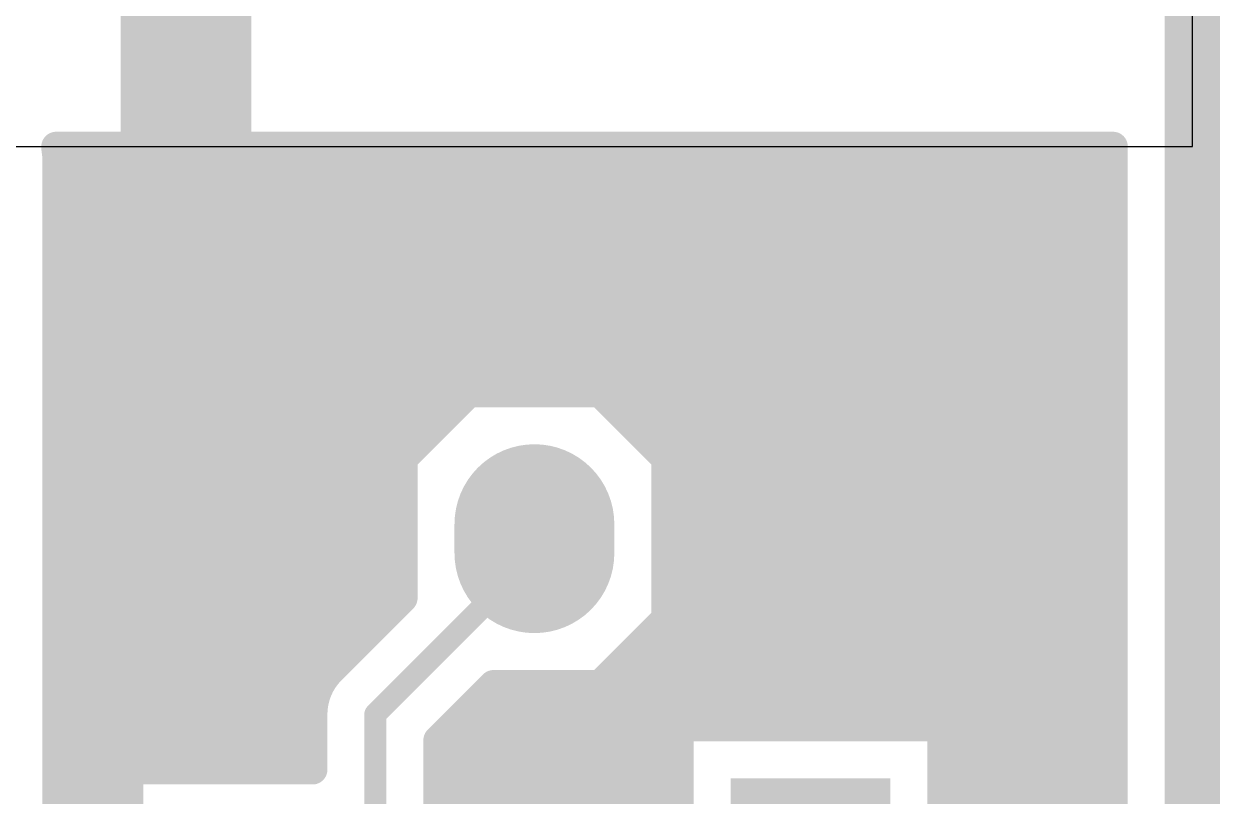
# Model space of a CAD drawing. Header units: inches. Extents: x 0 to 226, y 0 to 70.
# Drawn here: x 99.72 to 107.95, y 14.04 to 19.35 of the extents above; entities that cross this region are included whole.
import ezdxf

# ---------------------------------------------------------------- set-up
doc = ezdxf.new("R2010")
doc.units = ezdxf.units.IN
for name, color, linetype in [('Keep-Out Layer', 6, 'Continuous'), ('Multi-Layer', 9, 'Continuous'), ('Top Layer', 1, 'Continuous')]:
    doc.layers.add(name, color=color, linetype=linetype)

msp = doc.modelspace()

# ---------------------------------------------------------------- hatches: boundary and pattern name
at = {"layer": 'Top Layer'}
for points in [[(101.2863, 23.9135), (100.3863, 23.9135), (100.3863, 18.6081), (101.2863, 18.6081)], [(100.3863, 17.8406), (101.2863, 17.8406), (101.2863, 18.9081), (100.3863, 18.9081)], [(100.0307, 17.9272), (101.9436, 17.9272), (101.9436, 18.6081), (100.0307, 18.6081)]]:
    msp.add_hatch(color=1, dxfattribs=at).paths.add_polyline_path(points)

# ---------------------------------------------------------------- linework, layer by layer
at = {"layer": 'Keep-Out Layer'}
msp.add_lwpolyline([(107.762, 0, 0.381, 0.381, 0), (107.762, 24.8301, 0.381, 0.381, 0)], format="xyseb", dxfattribs=at)
at = {"layer": 'Multi-Layer'}
for p, q in [((107.762, 18.5065), (107.762, 24.8641)), ((88.3215, 18.5065), (107.762, 18.5065))]:
    msp.add_line(p, q, dxfattribs=at)
at = {"layer": 'Top Layer'}
for points in [[(99.9426, 18.5065, 0.2032, 0.2032, 0), (100.0307, 18.5065, 0.2032, 0.2032, 0)], [(100.0112, 13.1831, 0.2032, 0.2032, 0), (100.0112, 18.5065, 0.2032, 0.2032, 0)], [(100.0307, 18.2525, 0.2032, 0.2032, 0), (100.0307, 18.5065, 0.2032, 0.2032, 0)], [(101.6419, 18.5065, 0.2032, 0.2032, 0), (107.2159, 18.5065, 0.2032, 0.2032, 0)], [(101.6419, 18.2525, 0.2032, 0.2032, 0), (101.6419, 18.5065, 0.2032, 0.2032, 0)], [(101.84, 14.9098, 0.2032, 0.2032, 0), (101.84, 18.5065, 0.2032, 0.2032, 0)], [(102.0432, 15.113, 0.2032, 0.2032, 0), (102.0432, 18.5065, 0.2032, 0.2032, 0)], [(102.2464, 15.3162, 0.2032, 0.2032, 0), (102.2464, 18.5065, 0.2032, 0.2032, 0)], [(102.4496, 16.481, 0.2032, 0.2032, 0), (102.4496, 18.5065, 0.2032, 0.2032, 0)], [(102.6528, 16.6842, 0.2032, 0.2032, 0), (102.6528, 18.5065, 0.2032, 0.2032, 0)], [(102.856, 16.8127, 0.2032, 0.2032, 0), (102.856, 18.5065, 0.2032, 0.2032, 0)], [(103.0592, 16.8127, 0.2032, 0.2032, 0), (103.0592, 18.5065, 0.2032, 0.2032, 0)], [(103.2624, 16.8127, 0.2032, 0.2032, 0), (103.2624, 18.5065, 0.2032, 0.2032, 0)], [(103.4656, 16.8127, 0.2032, 0.2032, 0), (103.4656, 18.5065, 0.2032, 0.2032, 0)], [(103.6688, 16.8127, 0.2032, 0.2032, 0), (103.6688, 18.5065, 0.2032, 0.2032, 0)], [(103.872, 16.6275, 0.2032, 0.2032, 0), (103.872, 18.5065, 0.2032, 0.2032, 0)], [(104.0752, 16.4243, 0.2032, 0.2032, 0), (104.0752, 18.5065, 0.2032, 0.2032, 0)], [(104.2784, 14.5127, 0.2032, 0.2032, 0), (104.2784, 18.5065, 0.2032, 0.2032, 0)], [(104.4816, 14.5127, 0.2032, 0.2032, 0), (104.4816, 18.5065, 0.2032, 0.2032, 0)], [(104.6848, 14.5127, 0.2032, 0.2032, 0), (104.6848, 18.5065, 0.2032, 0.2032, 0)], [(104.888, 14.5127, 0.2032, 0.2032, 0), (104.888, 18.5065, 0.2032, 0.2032, 0)], [(105.0912, 14.5127, 0.2032, 0.2032, 0), (105.0912, 18.5065, 0.2032, 0.2032, 0)], [(105.2944, 14.5127, 0.2032, 0.2032, 0), (105.2944, 18.5065, 0.2032, 0.2032, 0)], [(105.4976, 14.5127, 0.2032, 0.2032, 0), (105.4976, 18.5065, 0.2032, 0.2032, 0)], [(105.7008, 14.5127, 0.2032, 0.2032, 0), (105.7008, 18.5065, 0.2032, 0.2032, 0)], [(105.904, 14.5127, 0.2032, 0.2032, 0), (105.904, 18.5065, 0.2032, 0.2032, 0)], [(106.1072, 0.5461, 0.2032, 0.2032, 0), (106.1072, 18.5065, 0.2032, 0.2032, 0)], [(106.3104, 0.5461, 0.2032, 0.2032, 0), (106.3104, 18.5065, 0.2032, 0.2032, 0)], [(106.5136, 0.5461, 0.2032, 0.2032, 0), (106.5136, 18.5065, 0.2032, 0.2032, 0)], [(106.7168, 0.5461, 0.2032, 0.2032, 0), (106.7168, 18.5065, 0.2032, 0.2032, 0)], [(106.92, 0.5461, 0.2032, 0.2032, 0), (106.92, 18.5065, 0.2032, 0.2032, 0)], [(107.1232, 0.5461, 0.2032, 0.2032, 0), (107.1232, 18.5065, 0.2032, 0.2032, 0)], [(107.2159, 0.5461, 0.2032, 0.2032, 0), (107.2159, 18.5065, 0.2032, 0.2032, 0)], [(99.9426, 18.4917, 0.2032, 0.2032, -0.040986), (99.9505, 18.3954, 0.2032, 0.2032, 0)], [(99.9505, 18.4041, 0.2032, 0.2032, 0), (100.0307, 18.4041, 0.2032, 0.2032, 0)], [(99.9505, 13.5995, 0.2032, 0.2032, 0), (99.9505, 18.3954, 0.2032, 0.2032, 0)], [(101.6419, 18.4041, 0.2032, 0.2032, 0), (107.2159, 18.4041, 0.2032, 0.2032, 0)], [(99.9505, 18.2009, 0.2032, 0.2032, 0), (107.2159, 18.2009, 0.2032, 0.2032, 0)], [(100.0307, 18.2525, 0.2032, 0.2032, 0), (101.6419, 18.2525, 0.2032, 0.2032, 0)], [(100.2144, 12.7628, 0.2032, 0.2032, 0), (100.2144, 18.2525, 0.2032, 0.2032, 0)], [(100.4176, 12.524, 0.2032, 0.2032, 0), (100.4176, 18.2525, 0.2032, 0.2032, 0)], [(100.6208, 14.2169, 0.2032, 0.2032, 0), (100.6208, 18.2525, 0.2032, 0.2032, 0)], [(100.824, 14.2169, 0.2032, 0.2032, 0), (100.824, 18.2525, 0.2032, 0.2032, 0)], [(101.0272, 14.2169, 0.2032, 0.2032, 0), (101.0272, 18.2525, 0.2032, 0.2032, 0)], [(101.2304, 14.2169, 0.2032, 0.2032, 0), (101.2304, 18.2525, 0.2032, 0.2032, 0)], [(101.4336, 14.2169, 0.2032, 0.2032, 0), (101.4336, 18.2525, 0.2032, 0.2032, 0)], [(101.6368, 14.2169, 0.2032, 0.2032, 0), (101.6368, 18.2525, 0.2032, 0.2032, 0)], [(99.9507, 17.9977, 0.2032, 0.2032, 0), (99.9507, 18.1478, 0.2032, 0.2032, 0)], [(99.9505, 17.9977, 0.2032, 0.2032, 0), (107.2159, 17.9977, 0.2032, 0.2032, 0)], [(99.9505, 17.7945, 0.2032, 0.2032, 0), (107.2159, 17.7945, 0.2032, 0.2032, 0)], [(99.9505, 17.5913, 0.2032, 0.2032, 0), (107.2159, 17.5913, 0.2032, 0.2032, 0)], [(99.9505, 17.3881, 0.2032, 0.2032, 0), (107.2159, 17.3881, 0.2032, 0.2032, 0)], [(99.9505, 17.1849, 0.2032, 0.2032, 0), (107.2159, 17.1849, 0.2032, 0.2032, 0)], [(99.9505, 16.9817, 0.2032, 0.2032, 0), (107.2159, 16.9817, 0.2032, 0.2032, 0)], [(99.9505, 16.7785, 0.2032, 0.2032, 0), (102.7471, 16.7785, 0.2032, 0.2032, 0)], [(102.3285, 16.3599, 0.2032, 0.2032, 0), (102.7813, 16.8127, 0.2032, 0.2032, 0)], [(102.7813, 16.8127, 0.2032, 0.2032, 0), (103.6869, 16.8127, 0.2032, 0.2032, 0)], [(103.6869, 16.8127, 0.2032, 0.2032, 0), (104.1397, 16.3599, 0.2032, 0.2032, 0)], [(103.7211, 16.7785, 0.2032, 0.2032, 0), (107.2159, 16.7785, 0.2032, 0.2032, 0)], [(99.9505, 16.5753, 0.2032, 0.2032, 0), (102.5439, 16.5753, 0.2032, 0.2032, 0)], [(103.9243, 16.5753, 0.2032, 0.2032, 0), (107.2159, 16.5753, 0.2032, 0.2032, 0)], [(99.9505, 16.3721, 0.2032, 0.2032, 0), (102.3407, 16.3721, 0.2032, 0.2032, 0)], [(104.1275, 16.3721, 0.2032, 0.2032, 0), (107.2159, 16.3721, 0.2032, 0.2032, 0)], [(102.3285, 15.3982, 0.2032, 0.2032, 0), (102.3285, 16.3599, 0.2032, 0.2032, 0)], [(103.2341, 15.7071, 1.1, 1.1, 0), (103.2341, 15.9071, 1.1, 1.1, 0)], [(104.1397, 15.2543, 0.2032, 0.2032, 0), (104.1397, 16.3599, 0.2032, 0.2032, 0)], [(99.9505, 16.1689, 0.2032, 0.2032, 0), (102.3285, 16.1689, 0.2032, 0.2032, 0)], [(104.1397, 16.1689, 0.2032, 0.2032, 0), (107.2159, 16.1689, 0.2032, 0.2032, 0)], [(99.9505, 15.9657, 0.2032, 0.2032, 0), (102.3285, 15.9657, 0.2032, 0.2032, 0)], [(104.1397, 15.9657, 0.2032, 0.2032, 0), (107.2159, 15.9657, 0.2032, 0.2032, 0)], [(102.1398, 14.5989, 0.1524, 0.1524, 0), (103.3682, 15.8273, 0.1524, 0.1524, 0)], [(99.9505, 15.7625, 0.2032, 0.2032, 0), (102.3285, 15.7625, 0.2032, 0.2032, 0)], [(104.1397, 15.7625, 0.2032, 0.2032, 0), (107.2159, 15.7625, 0.2032, 0.2032, 0)], [(99.9505, 15.5593, 0.2032, 0.2032, 0), (102.3285, 15.5593, 0.2032, 0.2032, 0)], [(104.1397, 15.5593, 0.2032, 0.2032, 0), (107.2159, 15.5593, 0.2032, 0.2032, 0)], [(101.8349, 14.9047, 0.2032, 0.2032, 0), (102.3285, 15.3982, 0.2032, 0.2032, 0)], [(99.9505, 15.3561, 0.2032, 0.2032, 0), (102.2863, 15.3561, 0.2032, 0.2032, 0)], [(104.1397, 15.3561, 0.2032, 0.2032, 0), (107.2159, 15.3561, 0.2032, 0.2032, 0)], [(103.6869, 14.8015, 0.2032, 0.2032, 0), (104.1397, 15.2543, 0.2032, 0.2032, 0)], [(99.9505, 15.1529, 0.2032, 0.2032, 0), (102.0831, 15.1529, 0.2032, 0.2032, 0)], [(104.0383, 15.1529, 0.2032, 0.2032, 0), (107.2159, 15.1529, 0.2032, 0.2032, 0)], [(104.0752, 12.9805, 0.2032, 0.2032, 0), (104.0752, 15.1898, 0.2032, 0.2032, 0)], [(103.872, 12.9805, 0.2032, 0.2032, 0), (103.872, 14.9866, 0.2032, 0.2032, 0)], [(99.9505, 14.9497, 0.2032, 0.2032, 0), (101.8799, 14.9497, 0.2032, 0.2032, 0)], [(101.708, 14.5989, 0.2032, 0.2032, -0.199327), (101.8349, 14.9047, 0.2032, 0.2032, 0)], [(101.708, 14.5989, 0.2032, 0.2032, -0.198912), (101.8345, 14.9042, 0.2032, 0.2032, 0)], [(103.8351, 14.9497, 0.2032, 0.2032, 0), (107.2159, 14.9497, 0.2032, 0.2032, 0)], [(102.5716, 14.42, 0.2032, 0.2032, 0), (102.953, 14.8015, 0.2032, 0.2032, 0)], [(102.953, 14.8015, 0.2032, 0.2032, 0), (103.6869, 14.8015, 0.2032, 0.2032, 0)], [(103.0592, 12.9805, 0.2032, 0.2032, 0), (103.0592, 14.8015, 0.2032, 0.2032, 0)], [(103.2624, 12.9805, 0.2032, 0.2032, 0), (103.2624, 14.8015, 0.2032, 0.2032, 0)], [(103.4656, 12.9805, 0.2032, 0.2032, 0), (103.4656, 14.8015, 0.2032, 0.2032, 0)], [(103.6688, 12.9805, 0.2032, 0.2032, 0), (103.6688, 14.8015, 0.2032, 0.2032, 0)], [(99.9505, 14.7465, 0.2032, 0.2032, 0), (101.734, 14.7465, 0.2032, 0.2032, 0)], [(102.898, 14.7465, 0.2032, 0.2032, 0), (107.2159, 14.7465, 0.2032, 0.2032, 0)], [(102.856, 12.9805, 0.2032, 0.2032, 0), (102.856, 14.7045, 0.2032, 0.2032, 0)], [(101.708, 14.2169, 0.2032, 0.2032, 0), (101.708, 14.5989, 0.2032, 0.2032, 0)], [(102.1398, 12.9394, 0.1524, 0.1524, 0), (102.1398, 14.5989, 0.1524, 0.1524, 0)], [(99.9505, 14.5433, 0.2032, 0.2032, 0), (101.708, 14.5433, 0.2032, 0.2032, 0)], [(102.6528, 12.9805, 0.2032, 0.2032, 0), (102.6528, 14.5013, 0.2032, 0.2032, 0)], [(102.6948, 14.5433, 0.2032, 0.2032, 0), (107.2159, 14.5433, 0.2032, 0.2032, 0)], [(104.2285, 14.5127, 0.2032, 0.2032, 0), (106.0397, 14.5127, 0.2032, 0.2032, 0)], [(104.2285, 13.0597, 0.2032, 0.2032, 0), (104.2285, 14.5127, 0.2032, 0.2032, 0)], [(106.0397, 12.5015, 0.2032, 0.2032, 0), (106.0397, 14.5127, 0.2032, 0.2032, 0)], [(102.5716, 12.9805, 0.2032, 0.2032, 0), (102.5716, 14.42, 0.2032, 0.2032, 0)], [(99.9505, 14.3401, 0.2032, 0.2032, 0), (101.708, 14.3401, 0.2032, 0.2032, 0)], [(102.5716, 14.3401, 0.2032, 0.2032, 0), (104.2285, 14.3401, 0.2032, 0.2032, 0)], [(106.0397, 14.3401, 0.2032, 0.2032, 0), (107.2159, 14.3401, 0.2032, 0.2032, 0)], [(100.4405, 14.2169, 0.2032, 0.2032, 0), (101.708, 14.2169, 0.2032, 0.2032, 0)], [(100.4405, 12.5757, 0.2032, 0.2032, 0), (100.4405, 14.2169, 0.2032, 0.2032, 0)], [(99.9505, 14.1369, 0.2032, 0.2032, 0), (100.4405, 14.1369, 0.2032, 0.2032, 0)], [(102.5716, 14.1369, 0.2032, 0.2032, 0), (104.2285, 14.1369, 0.2032, 0.2032, 0)], [(106.0397, 14.1369, 0.2032, 0.2032, 0), (107.2159, 14.1369, 0.2032, 0.2032, 0)]]:
    msp.add_lwpolyline(points, format="xyseb", dxfattribs=at)
for points in [[(99.8918, 18.5065, 0.1016, 0.1016, 1), (99.9934, 18.5065, 0.1016, 0.1016, 1)], [(99.9604, 18.5065, 0.1016, 0.1016, 1), (100.062, 18.5065, 0.1016, 0.1016, 1)], [(99.9799, 18.5065, 0.1016, 0.1016, 1), (100.0815, 18.5065, 0.1016, 0.1016, 1)], [(99.9799, 18.5065, 0.1016, 0.1016, 1), (100.0815, 18.5065, 0.1016, 0.1016, 1)], [(101.5911, 18.5065, 0.1016, 0.1016, 1), (101.6927, 18.5065, 0.1016, 0.1016, 1)], [(101.5911, 18.5065, 0.1016, 0.1016, 1), (101.6927, 18.5065, 0.1016, 0.1016, 1)], [(101.7892, 18.5065, 0.1016, 0.1016, 1), (101.8908, 18.5065, 0.1016, 0.1016, 1)], [(101.9924, 18.5065, 0.1016, 0.1016, 1), (102.094, 18.5065, 0.1016, 0.1016, 1)], [(102.1956, 18.5065, 0.1016, 0.1016, 1), (102.2972, 18.5065, 0.1016, 0.1016, 1)], [(102.3988, 18.5065, 0.1016, 0.1016, 1), (102.5004, 18.5065, 0.1016, 0.1016, 1)], [(102.602, 18.5065, 0.1016, 0.1016, 1), (102.7036, 18.5065, 0.1016, 0.1016, 1)], [(102.8052, 18.5065, 0.1016, 0.1016, 1), (102.9068, 18.5065, 0.1016, 0.1016, 1)], [(103.0084, 18.5065, 0.1016, 0.1016, 1), (103.11, 18.5065, 0.1016, 0.1016, 1)], [(103.2116, 18.5065, 0.1016, 0.1016, 1), (103.3132, 18.5065, 0.1016, 0.1016, 1)], [(103.4148, 18.5065, 0.1016, 0.1016, 1), (103.5164, 18.5065, 0.1016, 0.1016, 1)], [(103.618, 18.5065, 0.1016, 0.1016, 1), (103.7196, 18.5065, 0.1016, 0.1016, 1)], [(103.8212, 18.5065, 0.1016, 0.1016, 1), (103.9228, 18.5065, 0.1016, 0.1016, 1)], [(104.0244, 18.5065, 0.1016, 0.1016, 1), (104.126, 18.5065, 0.1016, 0.1016, 1)], [(104.2276, 18.5065, 0.1016, 0.1016, 1), (104.3292, 18.5065, 0.1016, 0.1016, 1)], [(104.4308, 18.5065, 0.1016, 0.1016, 1), (104.5324, 18.5065, 0.1016, 0.1016, 1)], [(104.634, 18.5065, 0.1016, 0.1016, 1), (104.7356, 18.5065, 0.1016, 0.1016, 1)], [(104.8372, 18.5065, 0.1016, 0.1016, 1), (104.9388, 18.5065, 0.1016, 0.1016, 1)], [(105.0404, 18.5065, 0.1016, 0.1016, 1), (105.142, 18.5065, 0.1016, 0.1016, 1)], [(105.2436, 18.5065, 0.1016, 0.1016, 1), (105.3452, 18.5065, 0.1016, 0.1016, 1)], [(105.4468, 18.5065, 0.1016, 0.1016, 1), (105.5484, 18.5065, 0.1016, 0.1016, 1)], [(105.65, 18.5065, 0.1016, 0.1016, 1), (105.7516, 18.5065, 0.1016, 0.1016, 1)], [(105.8532, 18.5065, 0.1016, 0.1016, 1), (105.9548, 18.5065, 0.1016, 0.1016, 1)], [(106.0564, 18.5065, 0.1016, 0.1016, 1), (106.158, 18.5065, 0.1016, 0.1016, 1)], [(106.2596, 18.5065, 0.1016, 0.1016, 1), (106.3612, 18.5065, 0.1016, 0.1016, 1)], [(106.4628, 18.5065, 0.1016, 0.1016, 1), (106.5644, 18.5065, 0.1016, 0.1016, 1)], [(106.666, 18.5065, 0.1016, 0.1016, 1), (106.7676, 18.5065, 0.1016, 0.1016, 1)], [(106.8692, 18.5065, 0.1016, 0.1016, 1), (106.9708, 18.5065, 0.1016, 0.1016, 1)], [(107.0724, 18.5065, 0.1016, 0.1016, 1), (107.174, 18.5065, 0.1016, 0.1016, 1)], [(107.1651, 18.5065, 0.1016, 0.1016, 1), (107.2667, 18.5065, 0.1016, 0.1016, 1)], [(107.1651, 18.5065, 0.1016, 0.1016, 1), (107.2667, 18.5065, 0.1016, 0.1016, 1)], [(99.8918, 18.4917, 0.1016, 0.1016, 1), (99.9934, 18.4917, 0.1016, 0.1016, 1)], [(100.0514, 18.2596, 0.3048, 0.3048, 1), (100.3562, 18.2596, 0.3048, 0.3048, 1)], [(100.8879, 18.2713, 0.3048, 0.3048, 1), (101.1927, 18.2713, 0.3048, 0.3048, 1)], [(101.7389, 18.2713, 0.3048, 0.3048, 1), (102.0437, 18.2713, 0.3048, 0.3048, 1)], [(102.5898, 18.2713, 0.3048, 0.3048, 1), (102.8946, 18.2713, 0.3048, 0.3048, 1)], [(103.4408, 18.2713, 0.3048, 0.3048, 1), (103.7456, 18.2713, 0.3048, 0.3048, 1)], [(104.2917, 18.2713, 0.3048, 0.3048, 1), (104.5965, 18.2713, 0.3048, 0.3048, 1)], [(105.1427, 18.2713, 0.3048, 0.3048, 1), (105.4475, 18.2713, 0.3048, 0.3048, 1)], [(105.9936, 18.2713, 0.3048, 0.3048, 1), (106.2984, 18.2713, 0.3048, 0.3048, 1)], [(99.8997, 18.4041, 0.1016, 0.1016, 1), (100.0013, 18.4041, 0.1016, 0.1016, 1)], [(99.8997, 18.3954, 0.1016, 0.1016, 1), (100.0013, 18.3954, 0.1016, 0.1016, 1)], [(99.8997, 18.3954, 0.1016, 0.1016, 1), (100.0013, 18.3954, 0.1016, 0.1016, 1)], [(99.9799, 18.4041, 0.1016, 0.1016, 1), (100.0815, 18.4041, 0.1016, 0.1016, 1)], [(101.5911, 18.4041, 0.1016, 0.1016, 1), (101.6927, 18.4041, 0.1016, 0.1016, 1)], [(107.1651, 18.4041, 0.1016, 0.1016, 1), (107.2667, 18.4041, 0.1016, 0.1016, 1)], [(99.8997, 18.2009, 0.1016, 0.1016, 1), (100.0013, 18.2009, 0.1016, 0.1016, 1)], [(99.9799, 18.2525, 0.1016, 0.1016, 1), (100.0815, 18.2525, 0.1016, 0.1016, 1)], [(99.9799, 18.2525, 0.1016, 0.1016, 1), (100.0815, 18.2525, 0.1016, 0.1016, 1)], [(100.1636, 18.2525, 0.1016, 0.1016, 1), (100.2652, 18.2525, 0.1016, 0.1016, 1)], [(100.3668, 18.2525, 0.1016, 0.1016, 1), (100.4684, 18.2525, 0.1016, 0.1016, 1)], [(100.57, 18.2525, 0.1016, 0.1016, 1), (100.6716, 18.2525, 0.1016, 0.1016, 1)], [(100.7732, 18.2525, 0.1016, 0.1016, 1), (100.8748, 18.2525, 0.1016, 0.1016, 1)], [(100.9764, 18.2525, 0.1016, 0.1016, 1), (101.078, 18.2525, 0.1016, 0.1016, 1)], [(101.1796, 18.2525, 0.1016, 0.1016, 1), (101.2812, 18.2525, 0.1016, 0.1016, 1)], [(101.3828, 18.2525, 0.1016, 0.1016, 1), (101.4844, 18.2525, 0.1016, 0.1016, 1)], [(101.586, 18.2525, 0.1016, 0.1016, 1), (101.6876, 18.2525, 0.1016, 0.1016, 1)], [(101.5911, 18.2525, 0.1016, 0.1016, 1), (101.6927, 18.2525, 0.1016, 0.1016, 1)], [(101.5911, 18.2525, 0.1016, 0.1016, 1), (101.6927, 18.2525, 0.1016, 0.1016, 1)], [(107.1651, 18.2009, 0.1016, 0.1016, 1), (107.2667, 18.2009, 0.1016, 0.1016, 1)], [(99.8999, 18.1478, 0.1016, 0.1016, 1), (100.0015, 18.1478, 0.1016, 0.1016, 1)], [(99.8997, 17.9977, 0.1016, 0.1016, 1), (100.0013, 17.9977, 0.1016, 0.1016, 1)], [(99.8999, 17.9977, 0.1016, 0.1016, 1), (100.0015, 17.9977, 0.1016, 0.1016, 1)], [(107.1651, 17.9977, 0.1016, 0.1016, 1), (107.2667, 17.9977, 0.1016, 0.1016, 1)], [(99.8997, 17.7945, 0.1016, 0.1016, 1), (100.0013, 17.7945, 0.1016, 0.1016, 1)], [(107.1651, 17.7945, 0.1016, 0.1016, 1), (107.2667, 17.7945, 0.1016, 0.1016, 1)], [(100.0742, 17.4073, 0.3048, 0.3048, 1), (100.379, 17.4073, 0.3048, 0.3048, 1)], [(101.2088, 17.4414, 0.3048, 0.3048, 1), (101.5136, 17.4414, 0.3048, 0.3048, 1)], [(99.8997, 17.5913, 0.1016, 0.1016, 1), (100.0013, 17.5913, 0.1016, 0.1016, 1)], [(103.1391, 17.3396, 0.3556, 0.3556, 1), (103.4947, 17.3396, 0.3556, 0.3556, 1)], [(105.8384, 17.3294, 0.3556, 0.3556, 1), (106.194, 17.3294, 0.3556, 0.3556, 1)], [(107.1651, 17.5913, 0.1016, 0.1016, 1), (107.2667, 17.5913, 0.1016, 0.1016, 1)], [(104.2137, 17.2784, 0.3048, 0.3048, 1), (104.5185, 17.2784, 0.3048, 0.3048, 1)], [(99.8997, 17.3881, 0.1016, 0.1016, 1), (100.0013, 17.3881, 0.1016, 0.1016, 1)], [(107.1651, 17.3881, 0.1016, 0.1016, 1), (107.2667, 17.3881, 0.1016, 0.1016, 1)], [(99.8997, 17.1849, 0.1016, 0.1016, 1), (100.0013, 17.1849, 0.1016, 0.1016, 1)], [(102.0237, 17.034, 0.3048, 0.3048, 1), (102.3285, 17.034, 0.3048, 0.3048, 1)], [(107.1651, 17.1849, 0.1016, 0.1016, 1), (107.2667, 17.1849, 0.1016, 0.1016, 1)], [(99.8997, 16.9817, 0.1016, 0.1016, 1), (100.0013, 16.9817, 0.1016, 0.1016, 1)], [(107.1651, 16.9817, 0.1016, 0.1016, 1), (107.2667, 16.9817, 0.1016, 0.1016, 1)], [(99.8997, 16.7785, 0.1016, 0.1016, 1), (100.0013, 16.7785, 0.1016, 0.1016, 1)], [(101.3739, 16.6311, 0.3048, 0.3048, 1), (101.6787, 16.6311, 0.3048, 0.3048, 1)], [(102.6963, 16.7785, 0.1016, 0.1016, 1), (102.7979, 16.7785, 0.1016, 0.1016, 1)], [(102.7305, 16.8127, 0.1016, 0.1016, 1), (102.8321, 16.8127, 0.1016, 0.1016, 1)], [(102.7305, 16.8127, 0.1016, 0.1016, 1), (102.8321, 16.8127, 0.1016, 0.1016, 1)], [(102.8052, 16.8127, 0.1016, 0.1016, 1), (102.9068, 16.8127, 0.1016, 0.1016, 1)], [(103.0084, 16.8127, 0.1016, 0.1016, 1), (103.11, 16.8127, 0.1016, 0.1016, 1)], [(103.2116, 16.8127, 0.1016, 0.1016, 1), (103.3132, 16.8127, 0.1016, 0.1016, 1)], [(103.4148, 16.8127, 0.1016, 0.1016, 1), (103.5164, 16.8127, 0.1016, 0.1016, 1)], [(103.618, 16.8127, 0.1016, 0.1016, 1), (103.7196, 16.8127, 0.1016, 0.1016, 1)], [(103.6361, 16.8127, 0.1016, 0.1016, 1), (103.7377, 16.8127, 0.1016, 0.1016, 1)], [(103.6361, 16.8127, 0.1016, 0.1016, 1), (103.7377, 16.8127, 0.1016, 0.1016, 1)], [(103.6703, 16.7785, 0.1016, 0.1016, 1), (103.7719, 16.7785, 0.1016, 0.1016, 1)], [(105.3986, 16.5973, 0.3048, 0.3048, 1), (105.7034, 16.5973, 0.3048, 0.3048, 1)], [(107.1651, 16.7785, 0.1016, 0.1016, 1), (107.2667, 16.7785, 0.1016, 0.1016, 1)], [(100.0514, 16.4989, 0.3048, 0.3048, 1), (100.3562, 16.4989, 0.3048, 0.3048, 1)], [(102.602, 16.6842, 0.1016, 0.1016, 1), (102.7036, 16.6842, 0.1016, 0.1016, 1)], [(103.8212, 16.6275, 0.1016, 0.1016, 1), (103.9228, 16.6275, 0.1016, 0.1016, 1)], [(99.8997, 16.5753, 0.1016, 0.1016, 1), (100.0013, 16.5753, 0.1016, 0.1016, 1)], [(102.4931, 16.5753, 0.1016, 0.1016, 1), (102.5947, 16.5753, 0.1016, 0.1016, 1)], [(103.8735, 16.5753, 0.1016, 0.1016, 1), (103.9751, 16.5753, 0.1016, 0.1016, 1)], [(107.1651, 16.5753, 0.1016, 0.1016, 1), (107.2667, 16.5753, 0.1016, 0.1016, 1)], [(102.3988, 16.481, 0.1016, 0.1016, 1), (102.5004, 16.481, 0.1016, 0.1016, 1)], [(99.8997, 16.3721, 0.1016, 0.1016, 1), (100.0013, 16.3721, 0.1016, 0.1016, 1)], [(102.2899, 16.3721, 0.1016, 0.1016, 1), (102.3915, 16.3721, 0.1016, 0.1016, 1)], [(104.0244, 16.4243, 0.1016, 0.1016, 1), (104.126, 16.4243, 0.1016, 0.1016, 1)], [(104.0767, 16.3721, 0.1016, 0.1016, 1), (104.1783, 16.3721, 0.1016, 0.1016, 1)], [(107.1651, 16.3721, 0.1016, 0.1016, 1), (107.2667, 16.3721, 0.1016, 0.1016, 1)], [(102.2777, 16.3599, 0.1016, 0.1016, 1), (102.3793, 16.3599, 0.1016, 0.1016, 1)], [(102.2777, 16.3599, 0.1016, 0.1016, 1), (102.3793, 16.3599, 0.1016, 0.1016, 1)], [(102.9591, 15.9071, 0.55, 0.55, 1), (103.5091, 15.9071, 0.55, 0.55, 1)], [(104.0889, 16.3599, 0.1016, 0.1016, 1), (104.1905, 16.3599, 0.1016, 0.1016, 1)], [(104.0889, 16.3599, 0.1016, 0.1016, 1), (104.1905, 16.3599, 0.1016, 0.1016, 1)], [(106.1927, 16.1453, 0.3048, 0.3048, 1), (106.4975, 16.1453, 0.3048, 0.3048, 1)], [(99.8997, 16.1689, 0.1016, 0.1016, 1), (100.0013, 16.1689, 0.1016, 0.1016, 1)], [(102.2777, 16.1689, 0.1016, 0.1016, 1), (102.3793, 16.1689, 0.1016, 0.1016, 1)], [(102.9591, 15.7071, 0.55, 0.55, 1), (103.5091, 15.7071, 0.55, 0.55, 1)], [(104.0889, 16.1689, 0.1016, 0.1016, 1), (104.1905, 16.1689, 0.1016, 0.1016, 1)], [(107.1651, 16.1689, 0.1016, 0.1016, 1), (107.2667, 16.1689, 0.1016, 0.1016, 1)], [(99.8997, 15.9657, 0.1016, 0.1016, 1), (100.0013, 15.9657, 0.1016, 0.1016, 1)], [(100.9595, 15.7097, 0.3556, 0.3556, 1), (101.3151, 15.7097, 0.3556, 0.3556, 1)], [(102.2777, 15.9657, 0.1016, 0.1016, 1), (102.3793, 15.9657, 0.1016, 0.1016, 1)], [(104.0889, 15.9657, 0.1016, 0.1016, 1), (104.1905, 15.9657, 0.1016, 0.1016, 1)], [(107.1651, 15.9657, 0.1016, 0.1016, 1), (107.2667, 15.9657, 0.1016, 0.1016, 1)], [(100.0514, 15.678, 0.3048, 0.3048, 1), (100.3562, 15.678, 0.3048, 0.3048, 1)], [(103.3301, 15.8273, 0.0762, 0.0762, 1), (103.4063, 15.8273, 0.0762, 0.0762, 1)], [(99.8997, 15.7625, 0.1016, 0.1016, 1), (100.0013, 15.7625, 0.1016, 0.1016, 1)], [(102.2777, 15.7625, 0.1016, 0.1016, 1), (102.3793, 15.7625, 0.1016, 0.1016, 1)], [(104.0889, 15.7625, 0.1016, 0.1016, 1), (104.1905, 15.7625, 0.1016, 0.1016, 1)], [(107.1651, 15.7625, 0.1016, 0.1016, 1), (107.2667, 15.7625, 0.1016, 0.1016, 1)], [(99.8997, 15.5593, 0.1016, 0.1016, 1), (100.0013, 15.5593, 0.1016, 0.1016, 1)], [(102.2777, 15.5593, 0.1016, 0.1016, 1), (102.3793, 15.5593, 0.1016, 0.1016, 1)], [(104.0889, 15.5593, 0.1016, 0.1016, 1), (104.1905, 15.5593, 0.1016, 0.1016, 1)], [(107.1651, 15.5593, 0.1016, 0.1016, 1), (107.2667, 15.5593, 0.1016, 0.1016, 1)], [(102.2777, 15.3982, 0.1016, 0.1016, 1), (102.3793, 15.3982, 0.1016, 0.1016, 1)], [(102.2777, 15.3982, 0.1016, 0.1016, 1), (102.3793, 15.3982, 0.1016, 0.1016, 1)], [(99.8997, 15.3561, 0.1016, 0.1016, 1), (100.0013, 15.3561, 0.1016, 0.1016, 1)], [(102.1956, 15.3162, 0.1016, 0.1016, 1), (102.2972, 15.3162, 0.1016, 0.1016, 1)], [(102.2355, 15.3561, 0.1016, 0.1016, 1), (102.3371, 15.3561, 0.1016, 0.1016, 1)], [(104.0889, 15.3561, 0.1016, 0.1016, 1), (104.1905, 15.3561, 0.1016, 0.1016, 1)], [(107.1651, 15.3561, 0.1016, 0.1016, 1), (107.2667, 15.3561, 0.1016, 0.1016, 1)], [(104.0889, 15.2543, 0.1016, 0.1016, 1), (104.1905, 15.2543, 0.1016, 0.1016, 1)], [(104.0889, 15.2543, 0.1016, 0.1016, 1), (104.1905, 15.2543, 0.1016, 0.1016, 1)], [(99.8997, 15.1529, 0.1016, 0.1016, 1), (100.0013, 15.1529, 0.1016, 0.1016, 1)], [(102.0323, 15.1529, 0.1016, 0.1016, 1), (102.1339, 15.1529, 0.1016, 0.1016, 1)], [(103.9875, 15.1529, 0.1016, 0.1016, 1), (104.0891, 15.1529, 0.1016, 0.1016, 1)], [(104.0244, 15.1898, 0.1016, 0.1016, 1), (104.126, 15.1898, 0.1016, 0.1016, 1)], [(107.1651, 15.1529, 0.1016, 0.1016, 1), (107.2667, 15.1529, 0.1016, 0.1016, 1)], [(100.0514, 14.8571, 0.3048, 0.3048, 1), (100.3562, 14.8571, 0.3048, 0.3048, 1)], [(101.9924, 15.113, 0.1016, 0.1016, 1), (102.094, 15.113, 0.1016, 0.1016, 1)], [(105.7239, 14.8831, 0.3048, 0.3048, 1), (106.0287, 14.8831, 0.3048, 0.3048, 1)], [(103.8212, 14.9866, 0.1016, 0.1016, 1), (103.9228, 14.9866, 0.1016, 0.1016, 1)], [(99.8997, 14.9497, 0.1016, 0.1016, 1), (100.0013, 14.9497, 0.1016, 0.1016, 1)], [(101.7837, 14.9042, 0.1016, 0.1016, 1), (101.8853, 14.9042, 0.1016, 0.1016, 1)], [(101.7841, 14.9047, 0.1016, 0.1016, 1), (101.8857, 14.9047, 0.1016, 0.1016, 1)], [(101.7841, 14.9047, 0.1016, 0.1016, 1), (101.8857, 14.9047, 0.1016, 0.1016, 1)], [(101.7892, 14.9098, 0.1016, 0.1016, 1), (101.8908, 14.9098, 0.1016, 0.1016, 1)], [(101.8291, 14.9497, 0.1016, 0.1016, 1), (101.9307, 14.9497, 0.1016, 0.1016, 1)], [(103.7843, 14.9497, 0.1016, 0.1016, 1), (103.8859, 14.9497, 0.1016, 0.1016, 1)], [(106.564, 14.7154, 0.3048, 0.3048, 1), (106.8688, 14.7154, 0.3048, 0.3048, 1)], [(107.1651, 14.9497, 0.1016, 0.1016, 1), (107.2667, 14.9497, 0.1016, 0.1016, 1)], [(102.9022, 14.8015, 0.1016, 0.1016, 1), (103.0038, 14.8015, 0.1016, 0.1016, 1)], [(102.9022, 14.8015, 0.1016, 0.1016, 1), (103.0038, 14.8015, 0.1016, 0.1016, 1)], [(103.0084, 14.8015, 0.1016, 0.1016, 1), (103.11, 14.8015, 0.1016, 0.1016, 1)], [(103.2116, 14.8015, 0.1016, 0.1016, 1), (103.3132, 14.8015, 0.1016, 0.1016, 1)], [(103.4148, 14.8015, 0.1016, 0.1016, 1), (103.5164, 14.8015, 0.1016, 0.1016, 1)], [(103.618, 14.8015, 0.1016, 0.1016, 1), (103.7196, 14.8015, 0.1016, 0.1016, 1)], [(103.6361, 14.8015, 0.1016, 0.1016, 1), (103.7377, 14.8015, 0.1016, 0.1016, 1)], [(103.6361, 14.8015, 0.1016, 0.1016, 1), (103.7377, 14.8015, 0.1016, 0.1016, 1)], [(99.8997, 14.7465, 0.1016, 0.1016, 1), (100.0013, 14.7465, 0.1016, 0.1016, 1)], [(101.6832, 14.7465, 0.1016, 0.1016, 1), (101.7848, 14.7465, 0.1016, 0.1016, 1)], [(102.8472, 14.7465, 0.1016, 0.1016, 1), (102.9488, 14.7465, 0.1016, 0.1016, 1)], [(107.1651, 14.7465, 0.1016, 0.1016, 1), (107.2667, 14.7465, 0.1016, 0.1016, 1)], [(102.8052, 14.7045, 0.1016, 0.1016, 1), (102.9068, 14.7045, 0.1016, 0.1016, 1)], [(103.071, 14.4359, 0.3048, 0.3048, 1), (103.3758, 14.4359, 0.3048, 0.3048, 1)], [(101.6572, 14.5989, 0.1016, 0.1016, 1), (101.7588, 14.5989, 0.1016, 0.1016, 1)], [(101.6572, 14.5989, 0.1016, 0.1016, 1), (101.7588, 14.5989, 0.1016, 0.1016, 1)], [(101.6572, 14.5989, 0.1016, 0.1016, 1), (101.7588, 14.5989, 0.1016, 0.1016, 1)], [(102.1017, 14.5989, 0.0762, 0.0762, 1), (102.1779, 14.5989, 0.0762, 0.0762, 1)], [(102.1017, 14.5989, 0.0762, 0.0762, 1), (102.1779, 14.5989, 0.0762, 0.0762, 1)], [(99.8997, 14.5433, 0.1016, 0.1016, 1), (100.0013, 14.5433, 0.1016, 0.1016, 1)], [(101.6572, 14.5433, 0.1016, 0.1016, 1), (101.7588, 14.5433, 0.1016, 0.1016, 1)], [(102.602, 14.5013, 0.1016, 0.1016, 1), (102.7036, 14.5013, 0.1016, 0.1016, 1)], [(102.644, 14.5433, 0.1016, 0.1016, 1), (102.7456, 14.5433, 0.1016, 0.1016, 1)], [(104.1777, 14.5127, 0.1016, 0.1016, 1), (104.2793, 14.5127, 0.1016, 0.1016, 1)], [(104.1777, 14.5127, 0.1016, 0.1016, 1), (104.2793, 14.5127, 0.1016, 0.1016, 1)], [(104.2276, 14.5127, 0.1016, 0.1016, 1), (104.3292, 14.5127, 0.1016, 0.1016, 1)], [(104.4308, 14.5127, 0.1016, 0.1016, 1), (104.5324, 14.5127, 0.1016, 0.1016, 1)], [(104.634, 14.5127, 0.1016, 0.1016, 1), (104.7356, 14.5127, 0.1016, 0.1016, 1)], [(104.8372, 14.5127, 0.1016, 0.1016, 1), (104.9388, 14.5127, 0.1016, 0.1016, 1)], [(105.0404, 14.5127, 0.1016, 0.1016, 1), (105.142, 14.5127, 0.1016, 0.1016, 1)], [(105.2436, 14.5127, 0.1016, 0.1016, 1), (105.3452, 14.5127, 0.1016, 0.1016, 1)], [(105.4468, 14.5127, 0.1016, 0.1016, 1), (105.5484, 14.5127, 0.1016, 0.1016, 1)], [(105.65, 14.5127, 0.1016, 0.1016, 1), (105.7516, 14.5127, 0.1016, 0.1016, 1)], [(105.8532, 14.5127, 0.1016, 0.1016, 1), (105.9548, 14.5127, 0.1016, 0.1016, 1)], [(105.9889, 14.5127, 0.1016, 0.1016, 1), (106.0905, 14.5127, 0.1016, 0.1016, 1)], [(105.9889, 14.5127, 0.1016, 0.1016, 1), (106.0905, 14.5127, 0.1016, 0.1016, 1)], [(107.1651, 14.5433, 0.1016, 0.1016, 1), (107.2667, 14.5433, 0.1016, 0.1016, 1)], [(102.5208, 14.42, 0.1016, 0.1016, 1), (102.6224, 14.42, 0.1016, 0.1016, 1)], [(102.5208, 14.42, 0.1016, 0.1016, 1), (102.6224, 14.42, 0.1016, 0.1016, 1)], [(99.8997, 14.3401, 0.1016, 0.1016, 1), (100.0013, 14.3401, 0.1016, 0.1016, 1)], [(101.6572, 14.3401, 0.1016, 0.1016, 1), (101.7588, 14.3401, 0.1016, 0.1016, 1)], [(102.5208, 14.3401, 0.1016, 0.1016, 1), (102.6224, 14.3401, 0.1016, 0.1016, 1)], [(104.1777, 14.3401, 0.1016, 0.1016, 1), (104.2793, 14.3401, 0.1016, 0.1016, 1)], [(105.9889, 14.3401, 0.1016, 0.1016, 1), (106.0905, 14.3401, 0.1016, 0.1016, 1)], [(107.1651, 14.3401, 0.1016, 0.1016, 1), (107.2667, 14.3401, 0.1016, 0.1016, 1)], [(100.0514, 14.0362, 0.3048, 0.3048, 1), (100.3562, 14.0362, 0.3048, 0.3048, 1)], [(100.3897, 14.2169, 0.1016, 0.1016, 1), (100.4913, 14.2169, 0.1016, 0.1016, 1)], [(100.3897, 14.2169, 0.1016, 0.1016, 1), (100.4913, 14.2169, 0.1016, 0.1016, 1)], [(100.57, 14.2169, 0.1016, 0.1016, 1), (100.6716, 14.2169, 0.1016, 0.1016, 1)], [(100.7732, 14.2169, 0.1016, 0.1016, 1), (100.8748, 14.2169, 0.1016, 0.1016, 1)], [(100.9764, 14.2169, 0.1016, 0.1016, 1), (101.078, 14.2169, 0.1016, 0.1016, 1)], [(101.1796, 14.2169, 0.1016, 0.1016, 1), (101.2812, 14.2169, 0.1016, 0.1016, 1)], [(101.3828, 14.2169, 0.1016, 0.1016, 1), (101.4844, 14.2169, 0.1016, 0.1016, 1)], [(101.586, 14.2169, 0.1016, 0.1016, 1), (101.6876, 14.2169, 0.1016, 0.1016, 1)], [(101.6572, 14.2169, 0.1016, 0.1016, 1), (101.7588, 14.2169, 0.1016, 0.1016, 1)], [(101.6572, 14.2169, 0.1016, 0.1016, 1), (101.7588, 14.2169, 0.1016, 0.1016, 1)], [(99.8997, 14.1369, 0.1016, 0.1016, 1), (100.0013, 14.1369, 0.1016, 0.1016, 1)], [(100.3897, 14.1369, 0.1016, 0.1016, 1), (100.4913, 14.1369, 0.1016, 0.1016, 1)], [(102.5208, 14.1369, 0.1016, 0.1016, 1), (102.6224, 14.1369, 0.1016, 0.1016, 1)], [(104.1777, 14.1369, 0.1016, 0.1016, 1), (104.2793, 14.1369, 0.1016, 0.1016, 1)], [(105.9889, 14.1369, 0.1016, 0.1016, 1), (106.0905, 14.1369, 0.1016, 0.1016, 1)], [(107.1651, 14.1369, 0.1016, 0.1016, 1), (107.2667, 14.1369, 0.1016, 0.1016, 1)], [(99.8997, 13.9337, 0.1016, 0.1016, 1), (100.0013, 13.9337, 0.1016, 0.1016, 1)], [(100.3897, 13.9337, 0.1016, 0.1016, 1), (100.4913, 13.9337, 0.1016, 0.1016, 1)], [(102.5208, 13.9337, 0.1016, 0.1016, 1), (102.6224, 13.9337, 0.1016, 0.1016, 1)], [(105.9889, 13.9337, 0.1016, 0.1016, 1), (106.0905, 13.9337, 0.1016, 0.1016, 1)], [(107.1651, 13.9337, 0.1016, 0.1016, 1), (107.2667, 13.9337, 0.1016, 0.1016, 1)]]:
    msp.add_lwpolyline(points, format="xyseb", close=True, dxfattribs=at)
for points in [[(101.2294, 18.6081), (101.2294, 19.2081), (100.4294, 18.6081), (100.4294, 19.2081)], [(104.5841, 16.4571), (104.5841, 15.1571), (105.6841, 16.4571), (105.6841, 15.1571)], [(101.7761, 14.4713), (101.7761, 15.4013), (100.7961, 14.4713), (100.7961, 15.4013)], [(102.6841, 14.1571), (102.6841, 12.8571), (103.7841, 14.1571), (103.7841, 12.8571)], [(104.5841, 14.1571), (104.5841, 12.8571), (105.6841, 14.1571), (105.6841, 12.8571)]]:
    msp.add_solid(points, dxfattribs=at)

doc.saveas('drawing.dxf')
